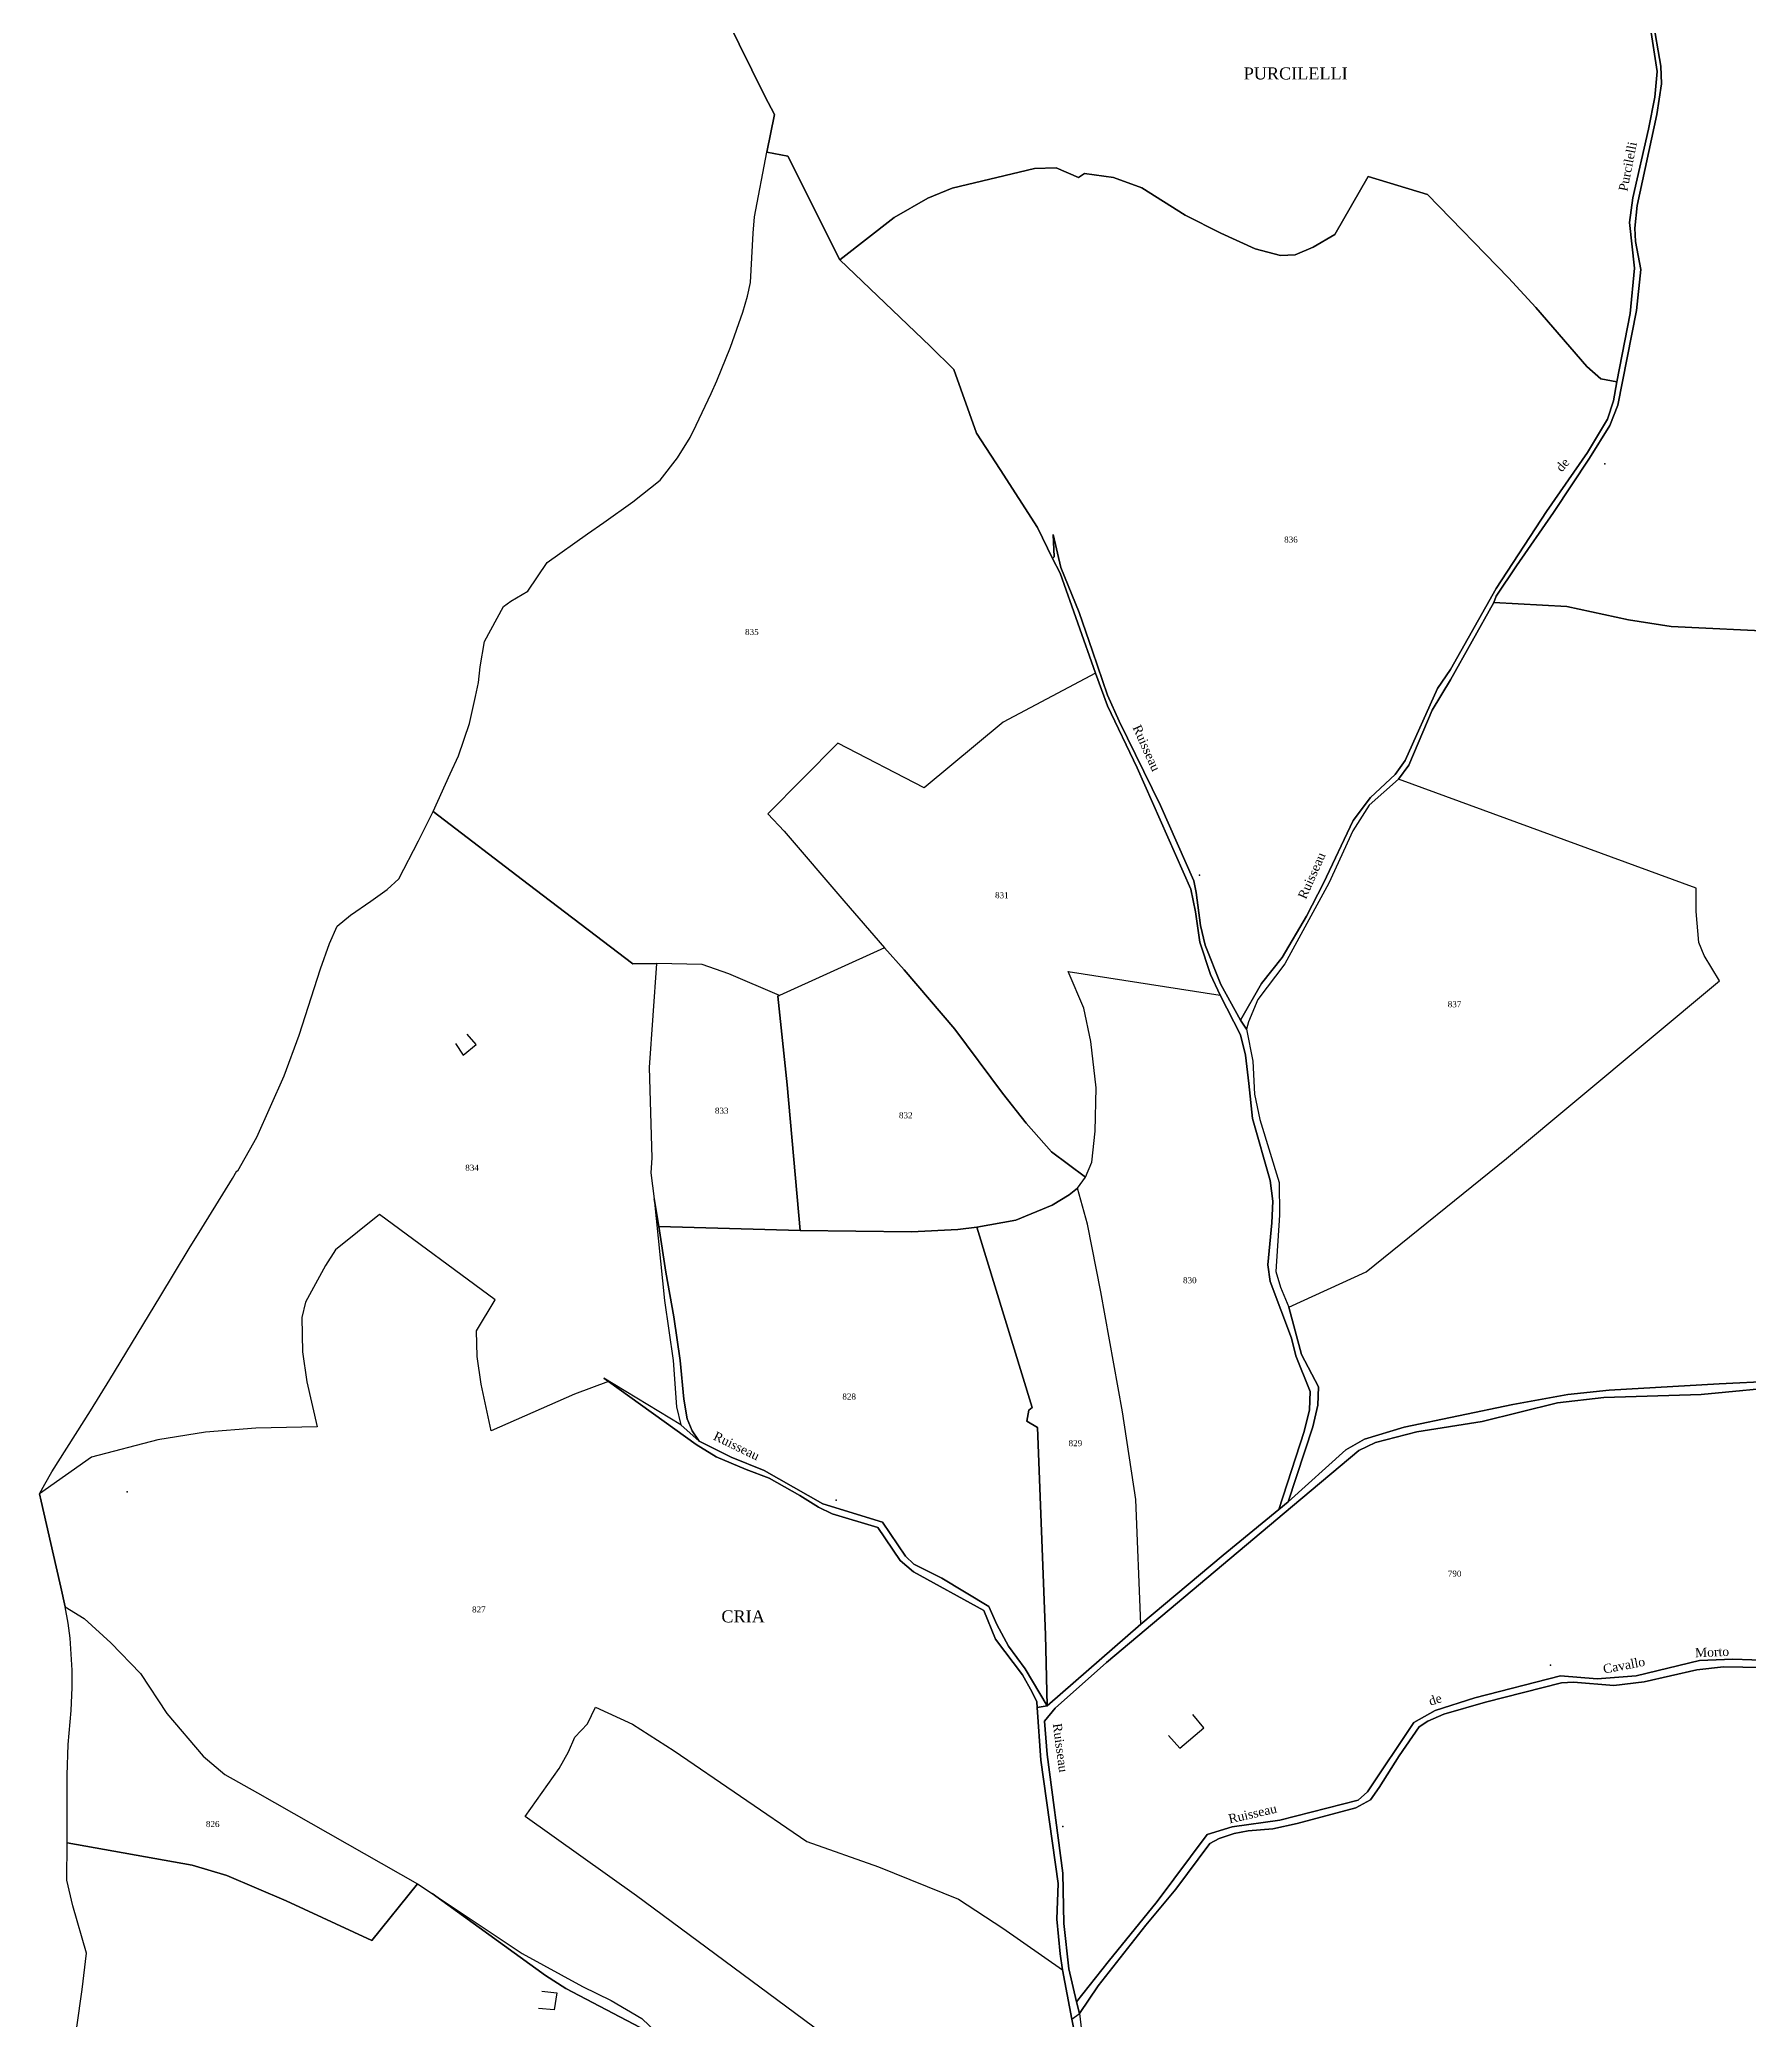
# Model space of a CAD drawing. Extents: x 1206804 to 1210977, y 6152742 to 6157901.
# Drawn here: x 1209804 to 1210372, y 6154510 to 6155168 of the extents above; entities that cross this region are included whole.
import ezdxf

# ---------------------------------------------------------------- set-up
doc = ezdxf.new("R2010")
doc.units = 0
doc.linetypes.add('CONTINU', pattern=[0])
doc.layers.get('0').update_dxf_attribs({"linetype": 'CONTINU'})
for name, color, linetype in [('1FLECHEFL', 7, 'CONTINU'), ('1LIEUDIT', 7, 'CONTINU'), ('1PARCELLE', 7, 'CONTINU'), ('1SUBDSECT', 7, 'CONTINU'), ('1TRONFLUV', 7, 'CONTINU'), ('3CADB', 7, 'CONTINU'), ('3FISCLINE', 7, 'CONTINUOUS'), ('3LIEUDITTEX', 7, 'CONTINU'), ('3PARCELLETEX', 7, 'CONTINU'), ('3TRONFLUVTEX', 7, 'CONTINU')]:
    doc.layers.add(name, color=color, linetype=linetype)
doc.styles.get("Standard").update_dxf_attribs({"font": 'Times New Roman'})

# ---------------------------------------------------------------- blocks, each defined once
blk = doc.blocks.new('CADORDB')
blk.add_point((0, 0))
blk = doc.blocks.new('FLECHRU1')
blk.add_point((0, 0))

msp = doc.modelspace()

# ---------------------------------------------------------------- linework, layer by layer
at = {"layer": '1LIEUDIT'}
for points in [[(1210032.01, 6155175.25), (1210044.89, 6155149.22), (1210048.08, 6155143.19), (1210045.56, 6155130.67), (1210052.44, 6155129.37), (1210069.74, 6155094.89), (1210099.76, 6155066.23), (1210107.64, 6155058.37), (1210115.17, 6155037.29), (1210123.07, 6155025.17), (1210135.54, 6155005.88), (1210140.53, 6154995.57), (1210143.03, 6154990.7), (1210154.81, 6154957.45), (1210158.75, 6154946.59), (1210168.62, 6154926.06), (1210186.44, 6154885.75), (1210188.05, 6154878.16), (1210189.46, 6154868.09), (1210193, 6154857.38), (1210196.22, 6154850.48), (1210203, 6154837.27), (1210204.59, 6154830.55), (1210205.73, 6154821.07), (1210207.01, 6154809.5), (1210212.88, 6154788.9), (1210213.69, 6154782.05), (1210213.34, 6154774.76), (1210212.09, 6154760.81), (1210212.83, 6154755.31), (1210219.95, 6154736.47), (1210221.36, 6154730.56), (1210226.14, 6154718.8), (1210225.86, 6154712.61), (1210224.1, 6154705.43), (1210215.72, 6154679.52), (1210218.85, 6154682.04), (1210218.85, 6154682.04), (1210238.04, 6154699.4), (1210244.23, 6154702.86), (1210257.33, 6154706.88), (1210293.47, 6154714.44), (1210311.83, 6154717.78), (1210325.55, 6154719.21), (1210362.1, 6154721.27), (1210380.38, 6154722.23)], [(1209816.15, 6154507.47), (1209817.95, 6154520.03), (1209819.38, 6154532.08), (1209814.81, 6154547.77), (1209812.76, 6154556.31), (1209812.9, 6154568.77), (1209812.89, 6154591.18), (1209813.26, 6154601.43), (1209814.23, 6154612.77), (1209814.55, 6154620.39), (1209814.55, 6154626.12), (1209813.9, 6154636.79), (1209813.29, 6154641.7), (1209812.22, 6154647.17), (1209810.81, 6154653.7), (1209809.26, 6154660.47), (1209804.26, 6154682.25), (1209803.76, 6154684.74), (1209805.45, 6154687.93), (1209807.87, 6154692.04), (1209820.7, 6154712.29), (1209827.13, 6154722.73), (1209843.77, 6154750.08), (1209853.5, 6154766.28), (1209857.69, 6154773.02), (1209867.89, 6154789.58), (1209869.37, 6154792.06), (1209869.68, 6154792.14), (1209875.96, 6154803.24), (1209885.1, 6154823.67), (1209890.01, 6154837.21), (1209897.18, 6154859.21), (1209900.12, 6154867.62), (1209902.64, 6154873.39), (1209907.14, 6154877.1), (1209913.87, 6154881.67), (1209919.3, 6154885.57), (1209923.14, 6154889.17), (1209929.72, 6154901.8), (1209934.54, 6154911.57), (1209940.25, 6154924.06), (1209942.96, 6154929.97), (1209946.64, 6154940.74), (1209948.67, 6154949.76), (1209949.61, 6154954.37), (1209950.24, 6154959.62), (1209951.61, 6154968.04), (1209957.94, 6154979.65), (1209960.41, 6154981.37), (1209966.02, 6154984.71), (1209972.54, 6154994.23), (1209985.87, 6155003.8), (1209991.36, 6155007.53), (1210000.95, 6155014.41), (1210010, 6155021.59), (1210015.8, 6155029.04), (1210019.99, 6155035.84), (1210022.04, 6155039.88), (1210027.02, 6155050.48), (1210028.93, 6155054.66), (1210033.38, 6155065.8), (1210037.52, 6155077.53), (1210039.12, 6155082.77), (1210040.08, 6155087.29), (1210040.93, 6155103.68), (1210041.4, 6155109.17), (1210045.56, 6155130.67), (1210052.44, 6155129.37), (1210069.74, 6155094.89), (1210099.76, 6155066.23), (1210107.64, 6155058.37), (1210115.17, 6155037.29), (1210123.07, 6155025.17), (1210135.54, 6155005.88), (1210140.53, 6154995.57), (1210143.03, 6154990.7), (1210154.81, 6154957.45), (1210158.75, 6154946.59), (1210168.62, 6154926.06), (1210186.44, 6154885.75), (1210188.05, 6154878.16), (1210189.46, 6154868.09), (1210193, 6154857.38), (1210196.22, 6154850.48), (1210203, 6154837.27), (1210204.59, 6154830.55), (1210205.73, 6154821.07), (1210207.01, 6154809.5), (1210212.88, 6154788.9), (1210213.69, 6154782.05), (1210213.34, 6154774.76), (1210212.09, 6154760.81), (1210212.83, 6154755.31), (1210219.95, 6154736.47), (1210221.36, 6154730.56), (1210226.14, 6154718.8), (1210225.86, 6154712.61), (1210224.1, 6154705.43), (1210215.72, 6154679.52), (1210197.17, 6154664.32), (1210169.89, 6154641.42), (1210138.65, 6154614.3), (1210138.65, 6154614.3), (1210135.34, 6154613.75), (1210136.59, 6154596.18), (1210142.32, 6154555.18), (1210141.89, 6154543.41), (1210143.02, 6154531.87), (1210143.84, 6154526.5), (1210146.91, 6154510.12), (1210147.63, 6154506.25)], [(1210380.38, 6154722.23), (1210362.1, 6154721.27), (1210325.55, 6154719.21), (1210311.83, 6154717.78), (1210293.47, 6154714.44), (1210257.33, 6154706.88), (1210244.23, 6154702.86), (1210238.04, 6154699.4), (1210218.85, 6154682.04), (1210218.85, 6154682.04), (1210215.72, 6154679.52), (1210197.17, 6154664.32), (1210169.89, 6154641.42), (1210138.65, 6154614.3), (1210135.34, 6154613.75), (1210136.59, 6154596.18), (1210142.32, 6154555.18), (1210141.89, 6154543.41), (1210143.02, 6154531.87), (1210143.84, 6154526.5), (1210146.91, 6154510.12), (1210149.49, 6154512), (1210155.63, 6154521.24), (1210171.51, 6154541.35), (1210181.45, 6154553.39), (1210192.76, 6154568.49), (1210195.93, 6154570.22), (1210200.82, 6154571.88), (1210205.49, 6154572.73), (1210213.68, 6154573.41), (1210221.83, 6154575.14), (1210241.33, 6154580.35), (1210246.19, 6154583.03), (1210249.04, 6154587.14), (1210255.69, 6154597.66), (1210262.34, 6154607.3), (1210265.23, 6154609.17), (1210270.55, 6154611.46), (1210284.38, 6154615.48), (1210309.65, 6154621.95), (1210313.72, 6154622.09), (1210327.04, 6154621.01), (1210337.15, 6154622.23), (1210354.69, 6154626.29), (1210363.52, 6154627.29), (1210376.36, 6154626.97)], [(1210147.63, 6154506.25), (1210146.91, 6154510.12), (1210149.49, 6154512), (1210155.63, 6154521.24), (1210171.51, 6154541.35), (1210181.45, 6154553.39), (1210192.76, 6154568.49), (1210195.93, 6154570.22), (1210200.82, 6154571.88), (1210205.49, 6154572.73), (1210213.68, 6154573.41), (1210221.83, 6154575.14), (1210241.33, 6154580.35), (1210246.19, 6154583.03), (1210249.04, 6154587.14), (1210255.69, 6154597.66), (1210262.34, 6154607.3), (1210265.23, 6154609.17), (1210270.55, 6154611.46), (1210284.38, 6154615.48), (1210309.65, 6154621.95), (1210313.72, 6154622.09), (1210327.04, 6154621.01), (1210337.15, 6154622.23), (1210354.69, 6154626.29), (1210363.52, 6154627.29), (1210376.36, 6154626.97)]]:
    msp.add_lwpolyline(points, dxfattribs=at)
at = {"layer": '1PARCELLE'}
for points in [[(1210383.05, 6154971.21), (1210346.1, 6154973), (1210331.98, 6154975.17), (1210311.5, 6154979.6), (1210287.15, 6154981.02), (1210287.92, 6154983.13), (1210294.77, 6154993.12), (1210307, 6155010.85), (1210318.96, 6155028.94), (1210325.7, 6155039.86), (1210328.43, 6155046.57), (1210334.64, 6155078.07), (1210336.06, 6155091.7), (1210334.33, 6155100.99), (1210334.02, 6155105.43), (1210334.89, 6155112.9), (1210341.42, 6155143.12), (1210342.9, 6155153.34), (1210342.75, 6155159.27), (1210337.17, 6155191.29)], [(1210339.53, 6155170.4), (1210341.48, 6155157.42), (1210340.7, 6155148.9), (1210338.57, 6155138.33), (1210333.41, 6155115.5), (1210332.24, 6155107.3), (1210333.94, 6155092.07), (1210332.51, 6155077.03), (1210328.07, 6155054.35), (1210322.76, 6155055.37), (1210318.06, 6155059.44), (1210301.18, 6155079.02), (1210292.07, 6155088.86), (1210265.09, 6155116.55), (1210245.36, 6155122.53), (1210234.29, 6155103.28), (1210227.15, 6155099.1), (1210221.16, 6155096.49), (1210216.23, 6155096.35), (1210207.85, 6155098.48), (1210196.43, 6155103.69), (1210184.53, 6155109.75), (1210170.12, 6155118.78), (1210160.73, 6155122.24), (1210151.14, 6155123.51), (1210149.13, 6155122.2), (1210141.69, 6155125.44), (1210134.52, 6155125.22), (1210107.11, 6155118.67), (1210099.03, 6155115.39), (1210087.88, 6155108.89), (1210069.74, 6155094.89), (1210052.44, 6155129.37), (1210045.56, 6155130.67), (1210045.56, 6155130.67), (1210048.08, 6155143.19), (1210044.89, 6155149.22), (1210032.01, 6155175.25)], [(1210380.38, 6154722.23), (1210362.1, 6154721.27), (1210325.55, 6154719.21), (1210311.83, 6154717.78), (1210293.47, 6154714.44), (1210257.33, 6154706.88), (1210244.23, 6154702.86), (1210238.04, 6154699.4), (1210218.85, 6154682.04), (1210226.97, 6154707.05), (1210228.68, 6154714.26), (1210228.88, 6154720.27), (1210223.2, 6154731.09), (1210219.06, 6154746.76), (1210244.8, 6154758.49), (1210291.36, 6154796.15), (1210362.24, 6154855.23), (1210357.06, 6154863.68), (1210355.31, 6154867.96), (1210354.43, 6154878.32), (1210354.48, 6154885.99), (1210255.48, 6154922.28), (1210258.89, 6154926.9), (1210266.7, 6154945.2), (1210272.8, 6154955.33), (1210287.15, 6154981.02), (1210311.5, 6154979.6), (1210331.98, 6154975.17), (1210346.1, 6154973), (1210383.05, 6154971.21)], [(1210063.65, 6154505.56), (1210002.23, 6154551.13), (1209965.15, 6154577.53), (1209976.53, 6154593.5), (1209979.54, 6154598.94), (1209981.65, 6154603.82), (1209985.91, 6154608.32), (1209988.61, 6154613.86), (1210000.81, 6154608.21), (1210014.69, 6154599.27), (1210058.84, 6154569.23), (1210082.58, 6154560.77), (1210109.23, 6154550.01), (1210124.01, 6154540.33), (1210143.84, 6154526.5), (1210143.02, 6154531.87), (1210141.89, 6154543.41), (1210142.32, 6154555.18), (1210136.59, 6154596.18), (1210135.34, 6154613.75), (1210135.22, 6154615.56), (1210133.75, 6154618.86), (1210130.48, 6154624.61), (1210121.5, 6154636.41), (1210117.7, 6154646.01), (1210094.22, 6154658.87), (1210089.85, 6154662.63), (1210082.36, 6154673.6), (1210067.28, 6154678.12), (1210062.72, 6154680.35), (1210056.53, 6154684.24), (1210046.32, 6154689.94), (1210038.65, 6154692.83), (1210028.62, 6154697.01), (1210022.05, 6154701.1), (1209992.84, 6154722.09), (1209981.61, 6154717.86), (1209953.9, 6154705.72), (1209950.55, 6154721.24), (1209949.27, 6154730.38), (1209949.01, 6154738.93), (1209955.2, 6154749.26), (1209916.78, 6154777.61), (1209902.15, 6154765.85), (1209898.83, 6154760.68), (1209892.18, 6154748.41), (1209890.98, 6154743.34), (1209891.12, 6154731.94), (1209892.54, 6154721.99), (1209896.06, 6154707.06), (1209875.63, 6154706.52), (1209858.87, 6154705.27), (1209843.11, 6154702.7), (1209821.02, 6154696.97), (1209803.76, 6154684.74), (1209803.76, 6154684.74), (1209804.26, 6154682.25), (1209809.26, 6154660.47), (1209810.81, 6154653.7), (1209812.22, 6154647.17), (1209818.53, 6154643.26), (1209827.45, 6154635.22), (1209837.25, 6154624.99), (1209846, 6154611.75), (1209858.12, 6154597.51), (1209865.29, 6154591.5), (1209876.23, 6154585.34), (1209929.33, 6154555.15), (1209934.28, 6154551.94), (1209964.21, 6154531.94), (1209984.18, 6154521), (1209993.76, 6154516.39), (1210003.99, 6154510.33), (1210008.92, 6154505.64)], [(1210379.22, 6154629.39), (1210366.59, 6154629.79), (1210355.61, 6154629.31), (1210334.48, 6154624.27), (1210321.56, 6154623.2), (1210309.33, 6154624.26), (1210280.86, 6154616.91), (1210267.64, 6154612.76), (1210260.59, 6154608.75), (1210245.17, 6154585.73), (1210242.04, 6154582.89), (1210216.01, 6154576.3), (1210200.16, 6154574.06), (1210191.88, 6154571.46), (1210175.22, 6154549.23), (1210158.94, 6154529.19), (1210148.4, 6154515.86), (1210145.94, 6154526.9), (1210144.27, 6154541.98), (1210143.96, 6154558.65), (1210138.72, 6154598.09), (1210137.87, 6154609.18), (1210141.31, 6154613.51), (1210158.42, 6154628.73), (1210220.22, 6154680.65), (1210242.29, 6154699.1), (1210247.87, 6154701.81), (1210261.58, 6154705.34), (1210283.32, 6154708.77), (1210308.37, 6154715.02), (1210323.71, 6154716.77), (1210356.1, 6154717.8), (1210386.09, 6154720.66)], [(1210376.36, 6154626.97), (1210363.52, 6154627.29), (1210354.69, 6154626.29), (1210337.15, 6154622.23), (1210327.04, 6154621.01), (1210313.72, 6154622.09), (1210309.65, 6154621.95), (1210284.38, 6154615.48), (1210270.55, 6154611.46), (1210265.23, 6154609.17), (1210262.34, 6154607.3), (1210255.69, 6154597.66), (1210249.04, 6154587.14), (1210246.19, 6154583.03), (1210241.33, 6154580.35), (1210221.83, 6154575.14), (1210213.68, 6154573.41), (1210205.49, 6154572.73), (1210200.82, 6154571.88), (1210195.93, 6154570.22), (1210192.76, 6154568.49), (1210181.45, 6154553.39), (1210171.51, 6154541.35), (1210155.63, 6154521.24), (1210149.49, 6154512), (1210152.64, 6154484.89)], [(1210063.65, 6154505.56), (1210002.23, 6154551.13), (1209965.15, 6154577.53), (1209976.53, 6154593.5), (1209979.54, 6154598.94), (1209981.65, 6154603.82), (1209985.91, 6154608.32), (1209988.61, 6154613.86), (1210000.81, 6154608.21), (1210014.69, 6154599.27), (1210058.84, 6154569.23), (1210082.58, 6154560.77), (1210109.23, 6154550.01), (1210124.01, 6154540.33), (1210143.84, 6154526.5), (1210146.91, 6154510.12), (1210147.63, 6154506.25)], [(1209816.15, 6154507.47), (1209817.95, 6154520.03), (1209817.95, 6154520.03), (1209819.38, 6154532.08), (1209814.81, 6154547.77), (1209812.76, 6154556.31), (1209812.9, 6154568.77), (1209854.48, 6154561.28), (1209865.98, 6154557.86), (1209885.76, 6154549.51), (1209914.24, 6154536.29), (1209929.33, 6154555.15), (1209934.28, 6154551.94), (1209971.94, 6154524.7), (1209978.69, 6154520.31), (1210003.41, 6154507.37)]]:
    msp.add_lwpolyline(points, dxfattribs=at)
for points in [[(1209934.54, 6154911.57), (1209940.25, 6154924.06), (1209942.96, 6154929.97), (1209946.64, 6154940.74), (1209948.67, 6154949.76), (1209949.61, 6154954.37), (1209950.24, 6154959.62), (1209951.61, 6154968.04), (1209957.94, 6154979.65), (1209960.41, 6154981.37), (1209966.02, 6154984.71), (1209972.54, 6154994.23), (1209985.87, 6155003.8), (1209991.36, 6155007.53), (1210000.95, 6155014.41), (1210010, 6155021.59), (1210015.8, 6155029.04), (1210019.99, 6155035.84), (1210022.04, 6155039.88), (1210027.02, 6155050.48), (1210028.93, 6155054.66), (1210033.38, 6155065.8), (1210037.52, 6155077.53), (1210039.12, 6155082.77), (1210040.08, 6155087.29), (1210040.93, 6155103.68), (1210041.4, 6155109.17), (1210045.56, 6155130.67), (1210052.44, 6155129.37), (1210069.74, 6155094.89), (1210099.76, 6155066.23), (1210107.64, 6155058.37), (1210115.17, 6155037.29), (1210123.07, 6155025.17), (1210135.54, 6155005.88), (1210140.53, 6154995.57), (1210143.03, 6154990.7), (1210154.81, 6154957.45), (1210124.03, 6154941.19), (1210097.82, 6154919.39), (1210069.16, 6154934.27), (1210045.85, 6154910.73), (1210051.32, 6154904.99), (1210071.07, 6154881.88), (1210084.68, 6154866.22), (1210049.67, 6154850.32), (1210032.88, 6154857.61), (1210024.02, 6154860.64), (1210008.79, 6154861.03), (1210000.93, 6154860.91), (1209966.22, 6154887.36), (1209934.54, 6154911.57)], [(1210069.74, 6155094.89), (1210087.88, 6155108.89), (1210099.03, 6155115.39), (1210107.11, 6155118.67), (1210134.52, 6155125.22), (1210141.69, 6155125.44), (1210149.13, 6155122.2), (1210151.14, 6155123.51), (1210160.73, 6155122.24), (1210170.12, 6155118.78), (1210184.53, 6155109.75), (1210196.43, 6155103.69), (1210207.85, 6155098.48), (1210216.23, 6155096.35), (1210221.16, 6155096.49), (1210227.15, 6155099.1), (1210234.29, 6155103.28), (1210245.36, 6155122.53), (1210265.09, 6155116.55), (1210292.07, 6155088.86), (1210301.18, 6155079.02), (1210318.06, 6155059.44), (1210322.76, 6155055.37), (1210328.07, 6155054.35), (1210326.95, 6155047.98), (1210324.93, 6155041.88), (1210318.37, 6155030.79), (1210304.74, 6155011.17), (1210287.97, 6154985.63), (1210272.75, 6154958.75), (1210268.44, 6154952.36), (1210257.73, 6154928.44), (1210254.41, 6154923.87), (1210246.21, 6154916.2), (1210240.41, 6154908.5), (1210230.51, 6154887.71), (1210224.87, 6154876.69), (1210216.81, 6154862.97), (1210209.96, 6154854.36), (1210202.97, 6154842.17), (1210196.41, 6154854.05), (1210191.25, 6154867.07), (1210189.73, 6154873.65), (1210188.28, 6154884.6), (1210187.47, 6154888.44), (1210176.35, 6154913.53), (1210170.89, 6154924.83), (1210162.67, 6154941.54), (1210158.75, 6154950.23), (1210153.75, 6154964.79), (1210149.35, 6154977.66), (1210143.26, 6154992.61), (1210140.65, 6155003.56), (1210141, 6154996.17), (1210140.53, 6154995.57), (1210135.54, 6155005.88), (1210123.07, 6155025.17), (1210115.17, 6155037.29), (1210107.64, 6155058.37), (1210099.76, 6155066.23), (1210069.74, 6155094.89)], [(1210154.81, 6154957.45), (1210124.03, 6154941.19), (1210097.82, 6154919.39), (1210069.16, 6154934.27), (1210045.85, 6154910.73), (1210051.32, 6154904.99), (1210071.07, 6154881.88), (1210084.68, 6154866.22), (1210091.21, 6154858.9), (1210107.98, 6154839.19), (1210123.87, 6154817.87), (1210131.76, 6154807.9), (1210140.18, 6154798.46), (1210151.43, 6154789.99), (1210153.58, 6154794.99), (1210154.69, 6154805.3), (1210155.02, 6154819.65), (1210153.24, 6154835.07), (1210150.91, 6154846.13), (1210145.68, 6154858.34), (1210196.22, 6154850.48), (1210193, 6154857.38), (1210189.46, 6154868.09), (1210188.05, 6154878.16), (1210186.44, 6154885.75), (1210168.62, 6154926.06), (1210158.75, 6154946.59), (1210154.81, 6154957.45)], [(1210219.06, 6154746.76), (1210244.8, 6154758.49), (1210291.36, 6154796.15), (1210362.24, 6154855.23), (1210357.06, 6154863.68), (1210355.31, 6154867.96), (1210354.43, 6154878.32), (1210354.48, 6154885.99), (1210255.48, 6154922.28), (1210245.77, 6154913.57), (1210240.37, 6154905.07), (1210232.3, 6154887.71), (1210217.7, 6154860.88), (1210208.7, 6154848.99), (1210205.6, 6154841.58), (1210204.94, 6154839.19), (1210207.07, 6154828.54), (1210207.63, 6154817.52), (1210209.37, 6154809.16), (1210215.79, 6154788.24), (1210215.93, 6154777.31), (1210214.75, 6154758.64), (1210216.23, 6154753.38), (1210219.06, 6154746.76)], [(1209902.64, 6154873.39), (1209907.14, 6154877.1), (1209913.87, 6154881.67), (1209919.3, 6154885.57), (1209923.14, 6154889.17), (1209929.72, 6154901.8), (1209934.54, 6154911.57), (1209966.22, 6154887.36), (1210000.93, 6154860.91), (1210008.79, 6154861.03), (1210006.36, 6154826.48), (1210007.31, 6154796.37), (1210006.92, 6154791.44), (1210008.05, 6154782.82), (1210011.5, 6154748.94), (1210014.42, 6154729.1), (1210015.45, 6154713.69), (1210016.88, 6154707.63), (1209991.3, 6154723.19), (1209992.84, 6154722.09), (1209981.61, 6154717.86), (1209953.9, 6154705.72), (1209950.55, 6154721.24), (1209949.27, 6154730.38), (1209949.01, 6154738.93), (1209955.2, 6154749.26), (1209916.78, 6154777.61), (1209902.15, 6154765.85), (1209898.83, 6154760.68), (1209892.18, 6154748.41), (1209890.98, 6154743.34), (1209891.12, 6154731.94), (1209892.54, 6154721.99), (1209896.06, 6154707.06), (1209875.63, 6154706.52), (1209858.87, 6154705.27), (1209843.11, 6154702.7), (1209821.02, 6154696.97), (1209803.76, 6154684.74), (1209805.45, 6154687.93), (1209807.87, 6154692.04), (1209820.7, 6154712.29), (1209827.13, 6154722.73), (1209843.77, 6154750.08), (1209853.5, 6154766.28), (1209857.69, 6154773.02), (1209867.89, 6154789.58), (1209869.37, 6154792.06), (1209869.68, 6154792.14), (1209875.96, 6154803.24), (1209885.1, 6154823.67), (1209890.01, 6154837.21), (1209897.18, 6154859.21), (1209900.12, 6154867.62), (1209902.64, 6154873.39)], [(1210084.68, 6154866.22), (1210049.67, 6154850.32), (1210049.2, 6154850.12), (1210052.28, 6154820.72), (1210056.56, 6154772.22), (1210093.65, 6154771.78), (1210109.05, 6154772.55), (1210115.33, 6154773.4), (1210128.33, 6154775.71), (1210140.42, 6154780.71), (1210146.04, 6154784.15), (1210148.78, 6154786.36), (1210151.43, 6154789.99), (1210140.18, 6154798.46), (1210131.76, 6154807.9), (1210123.87, 6154817.87), (1210107.98, 6154839.19), (1210091.21, 6154858.9), (1210084.68, 6154866.22)], [(1210049.67, 6154850.32), (1210032.88, 6154857.61), (1210024.02, 6154860.64), (1210008.79, 6154861.03), (1210006.36, 6154826.48), (1210007.31, 6154796.37), (1210006.92, 6154791.44), (1210008.05, 6154782.82), (1210009.65, 6154773.59), (1210056.56, 6154772.22), (1210052.28, 6154820.72), (1210049.2, 6154850.12), (1210049.67, 6154850.32)], [(1210169.89, 6154641.42), (1210168.19, 6154682.82), (1210163.77, 6154711.97), (1210156.55, 6154751.9), (1210152.07, 6154774.38), (1210148.78, 6154786.36), (1210151.43, 6154789.99), (1210153.58, 6154794.99), (1210154.69, 6154805.3), (1210155.02, 6154819.65), (1210153.24, 6154835.07), (1210150.91, 6154846.13), (1210145.68, 6154858.34), (1210196.22, 6154850.48), (1210203, 6154837.27), (1210204.59, 6154830.55), (1210205.73, 6154821.07), (1210207.01, 6154809.5), (1210212.88, 6154788.9), (1210213.69, 6154782.05), (1210213.34, 6154774.76), (1210212.09, 6154760.81), (1210212.83, 6154755.31), (1210219.95, 6154736.47), (1210221.36, 6154730.56), (1210226.14, 6154718.8), (1210225.86, 6154712.61), (1210224.1, 6154705.43), (1210215.72, 6154679.52), (1210197.17, 6154664.32), (1210169.89, 6154641.42)], [(1210169.89, 6154641.42), (1210168.19, 6154682.82), (1210163.77, 6154711.97), (1210156.55, 6154751.9), (1210152.07, 6154774.38), (1210148.78, 6154786.36), (1210146.04, 6154784.15), (1210140.42, 6154780.71), (1210128.33, 6154775.71), (1210115.33, 6154773.4), (1210133.73, 6154713.39), (1210132.59, 6154712.57), (1210131.93, 6154708.85), (1210135.47, 6154706.76), (1210138.13, 6154637.91), (1210138.65, 6154614.3), (1210169.89, 6154641.42)], [(1210056.56, 6154772.22), (1210009.65, 6154773.59), (1210011.98, 6154758.44), (1210014.65, 6154743.58), (1210016.7, 6154729), (1210017.89, 6154716.15), (1210018.99, 6154709.67), (1210020.74, 6154705.71), (1210023.05, 6154702.26), (1210033.63, 6154696.93), (1210044.62, 6154692.54), (1210064.12, 6154681.46), (1210083.96, 6154675.28), (1210091.61, 6154664.02), (1210094.43, 6154661.31), (1210103.67, 6154656.7), (1210119.34, 6154647.3), (1210122.02, 6154641.33), (1210125.89, 6154634.09), (1210131.34, 6154626.54), (1210138.65, 6154614.3), (1210138.13, 6154637.91), (1210135.47, 6154706.76), (1210131.93, 6154708.85), (1210132.59, 6154712.57), (1210133.73, 6154713.39), (1210115.33, 6154773.4), (1210109.05, 6154772.55), (1210093.65, 6154771.78), (1210056.56, 6154772.22)], [(1209812.9, 6154568.77), (1209812.89, 6154591.18), (1209813.26, 6154601.43), (1209814.23, 6154612.77), (1209814.55, 6154620.39), (1209814.55, 6154626.12), (1209813.9, 6154636.79), (1209813.29, 6154641.7), (1209812.22, 6154647.17), (1209818.53, 6154643.26), (1209827.45, 6154635.22), (1209837.25, 6154624.99), (1209846, 6154611.75), (1209858.12, 6154597.51), (1209865.29, 6154591.5), (1209876.23, 6154585.34), (1209929.33, 6154555.15), (1209914.24, 6154536.29), (1209885.76, 6154549.51), (1209865.98, 6154557.86), (1209854.48, 6154561.28), (1209812.9, 6154568.77)]]:
    msp.add_lwpolyline(points, close=True, dxfattribs=at)
at = {"layer": '1SUBDSECT'}
msp.add_lwpolyline([(1209816.15, 6154507.47), (1209817.95, 6154520.03), (1209819.38, 6154532.08), (1209814.81, 6154547.77), (1209812.76, 6154556.31), (1209812.9, 6154568.77), (1209812.89, 6154591.18), (1209813.26, 6154601.43), (1209814.23, 6154612.77), (1209814.55, 6154620.39), (1209814.55, 6154626.12), (1209813.9, 6154636.79), (1209813.29, 6154641.7), (1209812.22, 6154647.17), (1209810.81, 6154653.7), (1209809.26, 6154660.47), (1209804.26, 6154682.25), (1209803.76, 6154684.74), (1209805.45, 6154687.93), (1209807.87, 6154692.04), (1209820.7, 6154712.29), (1209827.13, 6154722.73), (1209843.77, 6154750.08), (1209853.5, 6154766.28), (1209857.69, 6154773.02), (1209867.89, 6154789.58), (1209869.37, 6154792.06), (1209869.68, 6154792.14), (1209875.96, 6154803.24), (1209885.1, 6154823.67), (1209890.01, 6154837.21), (1209897.18, 6154859.21), (1209900.12, 6154867.62), (1209902.64, 6154873.39), (1209907.14, 6154877.1), (1209913.87, 6154881.67), (1209919.3, 6154885.57), (1209923.14, 6154889.17), (1209929.72, 6154901.8), (1209934.54, 6154911.57), (1209940.25, 6154924.06), (1209942.96, 6154929.97), (1209946.64, 6154940.74), (1209948.67, 6154949.76), (1209949.61, 6154954.37), (1209950.24, 6154959.62), (1209951.61, 6154968.04), (1209957.94, 6154979.65), (1209960.41, 6154981.37), (1209966.02, 6154984.71), (1209972.54, 6154994.23), (1209985.87, 6155003.8), (1209991.36, 6155007.53), (1210000.95, 6155014.41), (1210010, 6155021.59), (1210015.8, 6155029.04), (1210019.99, 6155035.84), (1210022.04, 6155039.88), (1210027.02, 6155050.48), (1210028.93, 6155054.66), (1210033.38, 6155065.8), (1210037.52, 6155077.53), (1210039.12, 6155082.77), (1210040.08, 6155087.29), (1210040.93, 6155103.68), (1210041.4, 6155109.17), (1210045.56, 6155130.67), (1210048.08, 6155143.19), (1210044.89, 6155149.22), (1210032.01, 6155175.25)], dxfattribs=at)
at = {"layer": '1TRONFLUV'}
for points in [[(1210337.17, 6155191.29), (1210342.75, 6155159.27), (1210342.9, 6155153.34), (1210341.42, 6155143.12), (1210334.89, 6155112.9), (1210334.02, 6155105.43), (1210334.33, 6155100.99), (1210336.06, 6155091.7), (1210334.64, 6155078.07), (1210328.43, 6155046.57), (1210325.7, 6155039.86), (1210318.96, 6155028.94), (1210307, 6155010.85), (1210294.77, 6154993.12), (1210287.92, 6154983.13), (1210287.15, 6154981.02), (1210272.8, 6154955.33), (1210266.7, 6154945.2), (1210258.89, 6154926.9), (1210255.48, 6154922.28), (1210245.77, 6154913.57), (1210240.37, 6154905.07), (1210232.3, 6154887.71), (1210217.7, 6154860.88), (1210208.7, 6154848.99), (1210205.6, 6154841.58), (1210204.94, 6154839.19), (1210202.97, 6154842.17), (1210202.97, 6154842.17), (1210209.96, 6154854.36), (1210216.81, 6154862.97), (1210224.87, 6154876.69), (1210230.51, 6154887.71), (1210240.41, 6154908.5), (1210246.21, 6154916.2), (1210254.41, 6154923.87), (1210257.73, 6154928.44), (1210268.44, 6154952.36), (1210272.75, 6154958.75), (1210287.97, 6154985.63), (1210304.74, 6155011.17), (1210318.37, 6155030.79), (1210324.93, 6155041.88), (1210326.95, 6155047.98), (1210328.07, 6155054.35), (1210332.51, 6155077.03), (1210333.94, 6155092.07), (1210332.24, 6155107.3), (1210333.41, 6155115.5), (1210338.57, 6155138.33), (1210340.7, 6155148.9), (1210341.48, 6155157.42), (1210339.53, 6155170.4)], [(1210147.63, 6154506.25), (1210146.91, 6154510.12), (1210143.84, 6154526.5), (1210143.02, 6154531.87), (1210141.89, 6154543.41), (1210142.32, 6154555.18), (1210136.59, 6154596.18), (1210135.34, 6154613.75), (1210138.65, 6154614.3), (1210169.89, 6154641.42), (1210197.17, 6154664.32), (1210215.72, 6154679.52), (1210218.85, 6154682.04), (1210238.04, 6154699.4), (1210244.23, 6154702.86), (1210257.33, 6154706.88), (1210293.47, 6154714.44), (1210311.83, 6154717.78), (1210325.55, 6154719.21), (1210362.1, 6154721.27), (1210380.38, 6154722.23)], [(1210386.09, 6154720.66), (1210356.1, 6154717.8), (1210323.71, 6154716.77), (1210308.37, 6154715.02), (1210283.32, 6154708.77), (1210261.58, 6154705.34), (1210247.87, 6154701.81), (1210242.29, 6154699.1), (1210220.22, 6154680.65), (1210158.42, 6154628.73), (1210141.31, 6154613.51), (1210137.87, 6154609.18), (1210138.72, 6154598.09), (1210143.96, 6154558.65), (1210144.27, 6154541.98), (1210145.94, 6154526.9), (1210148.4, 6154515.86), (1210149.49, 6154512), (1210152.64, 6154484.89)], [(1210376.36, 6154626.97), (1210363.52, 6154627.29), (1210354.69, 6154626.29), (1210337.15, 6154622.23), (1210327.04, 6154621.01), (1210313.72, 6154622.09), (1210309.65, 6154621.95), (1210284.38, 6154615.48), (1210270.55, 6154611.46), (1210265.23, 6154609.17), (1210262.34, 6154607.3), (1210255.69, 6154597.66), (1210249.04, 6154587.14), (1210246.19, 6154583.03), (1210241.33, 6154580.35), (1210221.83, 6154575.14), (1210213.68, 6154573.41), (1210205.49, 6154572.73), (1210200.82, 6154571.88), (1210195.93, 6154570.22), (1210192.76, 6154568.49), (1210181.45, 6154553.39), (1210171.51, 6154541.35), (1210155.63, 6154521.24), (1210149.49, 6154512), (1210148.4, 6154515.86), (1210148.4, 6154515.86), (1210158.94, 6154529.19), (1210175.22, 6154549.23), (1210191.88, 6154571.46), (1210200.16, 6154574.06), (1210216.01, 6154576.3), (1210242.04, 6154582.89), (1210245.17, 6154585.73), (1210260.59, 6154608.75), (1210267.64, 6154612.76), (1210280.86, 6154616.91), (1210309.33, 6154624.26), (1210321.56, 6154623.2), (1210334.48, 6154624.27), (1210355.61, 6154629.31), (1210366.59, 6154629.79), (1210379.22, 6154629.39)], [(1210003.41, 6154507.37), (1209978.69, 6154520.31), (1209971.94, 6154524.7), (1209934.28, 6154551.94), (1209964.21, 6154531.94), (1209984.18, 6154521), (1209993.76, 6154516.39), (1210003.99, 6154510.33), (1210008.92, 6154505.64)]]:
    msp.add_lwpolyline(points, dxfattribs=at)
for points in [[(1210218.85, 6154682.04), (1210215.72, 6154679.52), (1210224.1, 6154705.43), (1210225.86, 6154712.61), (1210226.14, 6154718.8), (1210221.36, 6154730.56), (1210219.95, 6154736.47), (1210212.83, 6154755.31), (1210212.09, 6154760.81), (1210213.34, 6154774.76), (1210213.69, 6154782.05), (1210212.88, 6154788.9), (1210207.01, 6154809.5), (1210205.73, 6154821.07), (1210204.59, 6154830.55), (1210203, 6154837.27), (1210196.22, 6154850.48), (1210193, 6154857.38), (1210189.46, 6154868.09), (1210188.05, 6154878.16), (1210186.44, 6154885.75), (1210168.62, 6154926.06), (1210158.75, 6154946.59), (1210154.81, 6154957.45), (1210143.03, 6154990.7), (1210140.53, 6154995.57), (1210141, 6154996.17), (1210140.65, 6155003.56), (1210143.26, 6154992.61), (1210149.35, 6154977.66), (1210153.75, 6154964.79), (1210158.75, 6154950.23), (1210162.67, 6154941.54), (1210170.89, 6154924.83), (1210176.35, 6154913.53), (1210187.47, 6154888.44), (1210188.28, 6154884.6), (1210189.73, 6154873.65), (1210191.25, 6154867.07), (1210196.41, 6154854.05), (1210202.97, 6154842.17), (1210204.94, 6154839.19), (1210207.07, 6154828.54), (1210207.63, 6154817.52), (1210209.37, 6154809.16), (1210215.79, 6154788.24), (1210215.93, 6154777.31), (1210214.75, 6154758.64), (1210216.23, 6154753.38), (1210219.06, 6154746.76), (1210223.2, 6154731.09), (1210228.88, 6154720.27), (1210228.68, 6154714.26), (1210226.97, 6154707.05), (1210218.85, 6154682.04)], [(1210023.05, 6154702.26), (1210020.74, 6154705.71), (1210018.99, 6154709.67), (1210017.89, 6154716.15), (1210016.7, 6154729), (1210014.65, 6154743.58), (1210011.98, 6154758.44), (1210009.65, 6154773.59), (1210008.05, 6154782.82), (1210011.5, 6154748.94), (1210014.42, 6154729.1), (1210015.45, 6154713.69), (1210016.88, 6154707.63), (1210023.05, 6154702.26)], [(1210135.34, 6154613.75), (1210138.65, 6154614.3), (1210131.34, 6154626.54), (1210125.89, 6154634.09), (1210122.02, 6154641.33), (1210119.34, 6154647.3), (1210103.67, 6154656.7), (1210094.43, 6154661.31), (1210091.61, 6154664.02), (1210083.96, 6154675.28), (1210064.12, 6154681.46), (1210044.62, 6154692.54), (1210033.63, 6154696.93), (1210023.05, 6154702.26), (1210016.88, 6154707.63), (1209991.3, 6154723.19), (1209992.84, 6154722.09), (1210022.05, 6154701.1), (1210028.62, 6154697.01), (1210038.65, 6154692.83), (1210046.32, 6154689.94), (1210056.53, 6154684.24), (1210062.72, 6154680.35), (1210067.28, 6154678.12), (1210082.36, 6154673.6), (1210089.85, 6154662.63), (1210094.22, 6154658.87), (1210117.7, 6154646.01), (1210121.5, 6154636.41), (1210130.48, 6154624.61), (1210133.75, 6154618.86), (1210135.22, 6154615.56), (1210135.34, 6154613.75)]]:
    msp.add_lwpolyline(points, close=True, dxfattribs=at)
at = {"layer": '3FISCLINE'}
for points in [[(1209942.06, 6154834.4), (1209944.55, 6154830.51), (1209948.92, 6154834.07), (1209945.86, 6154837.5)], [(1210179.01, 6154604.42), (1210182.82, 6154600.19), (1210190.8, 6154606.96), (1210187.1, 6154611.38)], [(1209970.77, 6154519.44), (1209975.67, 6154518.84), (1209974.76, 6154513.21), (1209969.61, 6154513.63)]]:
    msp.add_lwpolyline(points, dxfattribs=at)

# ---------------------------------------------------------------- block references
at = {"layer": '1FLECHEFL'}
for p, rotation in [((1210324.13, 6155027.07), 237.8), ((1210189.35, 6154890.41), 278.6), ((1210068.52, 6154682.59), 342), ((1210306.02, 6154627.75), 195.5), ((1210143.96, 6154574.18), 277)]:
    msp.add_blockref('FLECHRU1', p, dxfattribs=dict(at, rotation=rotation))
at = {"layer": '3CADB'}
msp.add_blockref('CADORDB', (1209832.9, 6154685.4), dxfattribs=at)

# ---------------------------------------------------------------- texts
at = {"layer": '3LIEUDITTEX'}
for s, p in [('PURCILELLI', (1210204.04, 6155154.82)), ('CRIA', (1210030.41, 6154642.01))]:
    msp.add_text(s, height=4, dxfattribs=at).set_placement(p)
at = {"layer": '3PARCELLETEX'}
for s, p in [('836', (1210217.48, 6155000.89)), ('835', (1210038.26, 6154970.2)), ('831', (1210121.37, 6154882.7)), ('837', (1210271.86, 6154846.47)), ('833', (1210028.25, 6154811.08)), ('832', (1210089.43, 6154809.56)), ('834', (1209945.25, 6154792.13)), ('830', (1210183.86, 6154754.73)), ('828', (1210070.61, 6154716.07)), ('829', (1210145.82, 6154700.58)), ('790', (1210271.88, 6154657.22)), ('827', (1209947.52, 6154645.3)), ('826', (1209859.04, 6154573.98))]:
    msp.add_text(s, height=2, dxfattribs=at).set_placement(p)
at = {"layer": '3TRONFLUVTEX'}
for s, rotation, p in [('Purcilelli', 78.8, (1210331.55, 6155117.47)), ('de', 49.3, (1210309.75, 6155024.16)), ('Ruisseau', 294.1, (1210167.03, 6154939.48)), ('Ruisseau', 66, (1210224.67, 6154882.13)), ('Ruisseau', 334.1, (1210027.44, 6154702.9)), ('Cavallo', 10.8, (1210323.82, 6154624.98)), ('Morto', 2.4, (1210354.13, 6154630.42)), ('de', 17.9, (1210266.11, 6154614.28)), ('Ruisseau', 277.5, (1210140.55, 6154608.26)), ('Ruisseau', 12.9, (1210199.35, 6154575.18))]:
    msp.add_text(s, height=3, rotation=rotation, dxfattribs=at).set_placement(p)

doc.saveas('drawing.dxf')
